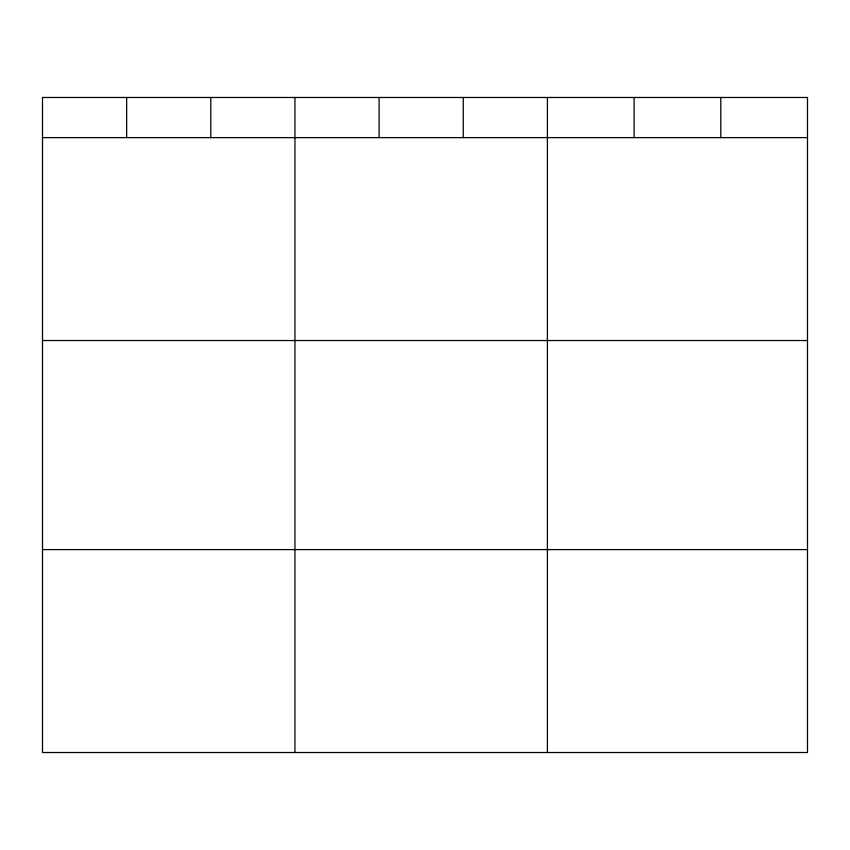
<?xml version="1.0" encoding="UTF-8"?>
<svg xmlns="http://www.w3.org/2000/svg" width="850" height="850" viewBox="0 0 850 850"><rect width="100%" height="100%" fill="white"/><g stroke="black" fill="none" stroke-linecap="round" stroke-linejoin="round"><path stroke-width="1.27" d="M42.5 137.615L807.5 137.615M42.5 340.531L807.5 340.531M42.5 549.599L807.5 549.599M720.8 97.484L720.8 137.615M634.1 97.484L634.1 137.615M547.4 97.484L547.4 752.516M463.25 97.484L463.25 137.615M379.1 97.484L379.1 137.615M294.95 97.484L294.95 752.516M210.8 97.484L210.8 137.615M126.65 97.484L126.65 137.615M807.5 97.484L42.5 97.484L42.5 752.516L807.5 752.516L807.5 97.484"/></g></svg>
